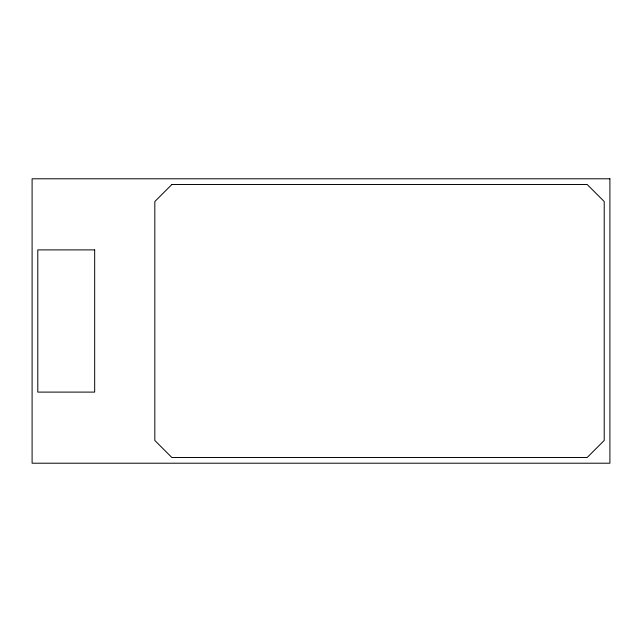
<?xml version="1.0" encoding="UTF-8"?>
<svg xmlns="http://www.w3.org/2000/svg" width="642" height="642" viewBox="0 0 642 642"><rect width="100%" height="100%" fill="white"/><g stroke="black" fill="none" stroke-linecap="round" stroke-linejoin="round"><path stroke-width="0.96" d="M171.895 184.479L154.826 201.54L154.826 440.46L171.895 457.521L587.149 457.521L604.21 440.46L604.21 201.54L587.149 184.479L171.895 184.479M609.9 178.789L32.1 178.789L32.1 463.211L609.9 463.211L609.9 178.789M94.671 249.898L37.79 249.898L37.79 392.101L94.671 392.101L94.671 249.898"/></g></svg>
